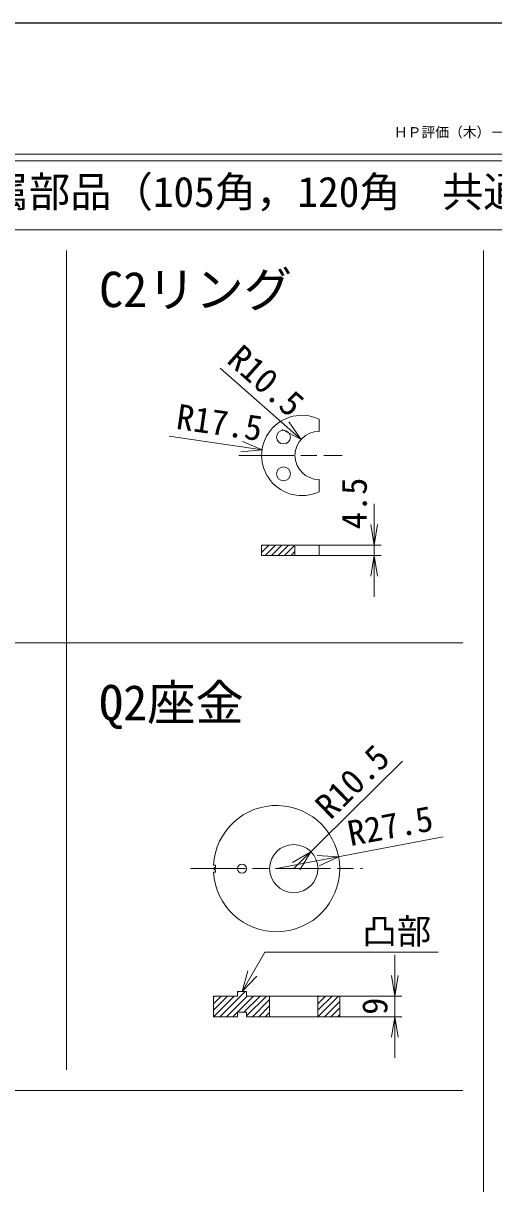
# Model space of a CAD drawing. Units: millimetres at full size, sheet at 1:2; details may follow other scales. Extents: x -630 to 630, y -446 to 446.
# Drawn here: x 49 to 254, y -86 to 420 of the extents above; entities that cross this region are included whole.
import ezdxf
from ezdxf.enums import TextEntityAlignment as Align

# ---------------------------------------------------------------- set-up
doc = ezdxf.new("R2010")
doc.units = ezdxf.units.MM
doc.header["$LTSCALE"] = 2
doc.linetypes.add('CHAIN', pattern=[18.5, 12, -1.5, 3.5, -1.5])
doc.linetypes.add('USER1', pattern=[1, 0.5, -0.5])
for name, color, linetype, lineweight in [('0-0_レイヤ14', 7, 'Continuous', 13), ('0-1_レイヤ15', 3, 'USER1', 18), ('0-2_レイヤ0', 2, 'Continuous', 25)]:
    doc.layers.add(name, color=color, linetype=linetype, lineweight=lineweight)
doc.styles.add('ＭＳ ゴシック', font='')
doc.styles.get('ＭＳ ゴシック').set_extended_font_data('MS Gothic')

msp = doc.modelspace()

# ---------------------------------------------------------------- linework, layer by layer
at = {"layer": '0-0_レイヤ14', "lineweight": 18}
for p, q in [((-120, 330), (600, 330)), ((67.5, 321), (67.5, -36)), ((249, -159), (249, 321)), ((240, 150), (-111, 150)), ((240, -45), (-111, -45))]:
    msp.add_line(p, q, dxfattribs=at)
at = {"layer": '0-1_レイヤ15', "color": 2, "linetype": 'Continuous', "lineweight": 25}
msp.add_line((600, 420), (-600, 420), dxfattribs=at)
at = {"layer": '0-1_レイヤ15', "color": 2, "linetype": 'Continuous'}
for p, q in [((600, 363), (-600, 363)), ((600, 360), (-600, 360))]:
    msp.add_line(p, q, dxfattribs=at)
at = {"layer": '0-2_レイヤ0', "color": 4, "lineweight": 13}
for p, q in [((134.4, 269.742), (169.564, 238.653)), ((112.152, 240.067), (152.612, 234.206)), ((201.431, 192.592), (199.931, 201.592)), ((201.431, 192.592), (202.931, 201.592)), ((177.431, 192.592), (204.431, 192.592)), ((177.431, 188.092), (204.431, 188.092)), ((201.431, 188.092), (199.931, 179.092)), ((201.431, 188.092), (202.931, 179.092)), ((166.399, 51.698), (213.775, 98.465)), ((158.899, 51.698), (231.5, 65.493)), ((210.399, -3.802), (208.899, 5.198)), ((210.399, -3.802), (211.899, 5.198)), ((186.399, -3.802), (213.399, -3.802)), ((186.399, -12.802), (213.399, -12.802)), ((210.399, -12.802), (208.899, -21.802)), ((210.399, -12.802), (211.899, -21.802))]:
    msp.add_line(p, q, dxfattribs=at)
at = {"layer": '0-2_レイヤ0', "lineweight": 18}
for p, q in [((177.431, 242.198), (177.431, 247.509)), ((177.431, 215.886), (177.431, 221.198)), ((152.431, 192.592), (177.431, 192.592)), ((152.431, 192.592), (152.431, 188.092)), ((166.931, 192.592), (166.931, 188.092)), ((177.431, 192.592), (177.431, 188.092)), ((152.431, 188.092), (177.431, 188.092)), ((132.199, 53.198), (131.44, 53.198)), ((131.704, 52.198), (132.199, 52.198)), ((131.704, 51.198), (132.199, 51.198)), ((132.399, 52.398), (132.399, 52.998)), ((132.399, 50.398), (132.399, 50.998)), ((132.199, 50.198), (131.44, 50.198)), ((131.399, -3.802), (131.399, -12.802)), ((131.399, -3.802), (141.899, -3.802)), ((141.899, -1.802), (141.899, -3.802)), ((155.899, -3.802), (155.899, -12.802)), ((176.899, -3.802), (176.899, -12.802)), ((186.399, -3.802), (186.399, -12.802)), ((131.399, -12.802), (141.899, -12.802)), ((141.899, -10.802), (141.899, -12.802))]:
    msp.add_line(p, q, dxfattribs=at)
at = {"layer": '0-2_レイヤ0', "color": 4, "linetype": 'CHAIN', "lineweight": 18}
for p, q in [((142.431, 231.698), (187.431, 231.698)), ((121.399, 51.698), (196.399, 51.698))]:
    msp.add_line(p, q, dxfattribs=at)
at = {"layer": '0-2_レイヤ0', "color": 7, "lineweight": 18}
for p, q in [((155.602, 192.592), (152.431, 189.421)), ((152.774, 192.592), (152.431, 192.249)), ((158.431, 192.592), (153.931, 188.092)), ((161.259, 192.592), (156.759, 188.092)), ((164.088, 192.592), (159.588, 188.092)), ((166.916, 192.592), (162.416, 188.092)), ((166.931, 189.779), (165.245, 188.092)), ((140.399, -3.802), (131.399, -12.802)), ((137.571, -3.802), (131.399, -9.974)), ((134.742, -3.802), (131.399, -7.145)), ((131.914, -3.802), (131.399, -4.317)), ((145.228, -1.802), (134.228, -12.802)), ((146.056, -3.802), (137.056, -12.802)), ((148.885, -3.802), (139.885, -12.802)), ((142.399, -1.802), (141.899, -2.302)), ((151.713, -3.802), (144.713, -10.802)), ((154.541, -3.802), (145.899, -12.444)), ((185.899, -3.802), (176.899, -12.802)), ((183.071, -3.802), (176.899, -9.974)), ((180.242, -3.802), (176.899, -7.145)), ((177.414, -3.802), (176.899, -4.317)), ((155.899, -5.273), (148.37, -12.802)), ((155.899, -8.101), (151.198, -12.802)), ((186.399, -6.131), (179.728, -12.802)), ((186.399, -8.959), (182.556, -12.802)), ((155.899, -10.93), (154.027, -12.802)), ((186.399, -11.788), (185.385, -12.802))]:
    msp.add_line(p, q, dxfattribs=at)
at = {"layer": '0-2_レイヤ0', "color": 4, "lineweight": 13}
for points in [[(164.312, 246.299), (169.564, 238.653), (161.331, 242.928)], [(144.027, 237.723), (152.612, 234.206), (143.382, 233.27)], [(201.431, 210.592), (201.431, 192.592), (201.431, 188.092), (201.431, 170.092)], [(165.886, 54.353), (173.872, 59.074), (169.047, 51.15)], [(176.654, 57.362), (185.916, 56.831), (177.494, 52.941)], [(143.899, -1.802), (153.769, 15.292), (229.271, 15.292)], [(210.399, 14.198), (210.399, -3.802), (210.399, -12.802), (210.399, -30.802)], [(150.348, 4.867), (143.899, -1.802), (146.451, 7.117)]]:
    msp.add_lwpolyline(points, dxfattribs=at)
at = {"layer": '0-2_レイヤ0', "lineweight": 18}
for points in [[(141.899, -1.802), (145.899, -1.802), (145.899, -3.802), (186.399, -3.802)], [(141.899, -10.802), (145.899, -10.802), (145.899, -12.802), (186.399, -12.802)]]:
    msp.add_lwpolyline(points, dxfattribs=at)
for centre, radius in [((161.931, 239.698), 3), ((161.931, 223.698), 3), ((166.399, 51.698), 10.5), ((143.899, 51.698), 2)]:
    msp.add_circle(centre, radius, dxfattribs=at)
for centre, radius, start, end in [((169.931, 231.698), 17.5, 64.62307, 295.37693), ((177.431, 231.698), 10.5, 90, 270), ((158.899, 51.698), 27.5, 183.12678, 176.87322), ((158.899, 51.698), 27.2, 178.94671, 181.05329), ((132.199, 52.998), 0.2, 0, 90), ((132.199, 52.398), 0.2, 270, 0), ((132.199, 50.998), 0.2, 0, 90), ((132.199, 50.398), 0.2, 270, 0)]:
    msp.add_arc(centre, radius, start, end, dxfattribs=at)

# ---------------------------------------------------------------- texts
at = {"layer": '0-0_レイヤ14', "style": 'ＭＳ ゴシック'}
for s, height, p in [('ＨＰ評価（木）－１７－０１７', 4.399, (210, 369)), ('ピタットベース付属部品（105角，120角\u3000共通）', 13.2, (-111, 336))]:
    msp.add_text(s, height=height, dxfattribs=at).set_placement(p, align=Align.BOTTOM_LEFT)
at = {"layer": '0-2_レイヤ0', "color": 7, "style": 'ＭＳ ゴシック'}
for s, p in [('C2リング', (81.649, 291.698)), ('Q2座金', (81.649, 111.698))]:
    msp.add_text(s, height=15.4, dxfattribs=at).set_placement(p, align=Align.BOTTOM_LEFT)
at = {"layer": '0-2_レイヤ0', "color": 4, "style": 'ＭＳ ゴシック'}
for s, rotation, p in [('R10.5', 318.52, (134.499, 270.054)), ('R17.5', 351.758, (114.302, 240.059)), ('4.5', 90, (201.514, 199.559)), ('R10.5', 44.63, (184.742, 70.227)), ('R27.5', 10.759, (191.656, 58.228)), ('9', 90, (210.48, -11.994))]:
    msp.add_text(s, height=11, rotation=rotation, dxfattribs=at).set_placement(p, align=Align.BOTTOM_LEFT)
msp.add_text('凸部', height=11, dxfattribs=at).set_placement((196.271, 15.592), align=Align.BOTTOM_LEFT)

doc.saveas('drawing.dxf')
